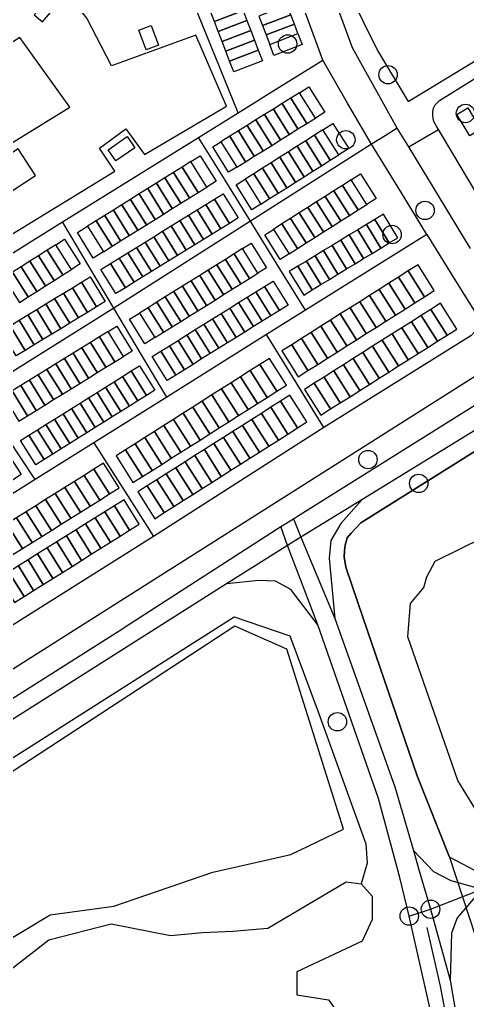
# Model space of a CAD drawing. Header units: metres. Extents: x 11276530 to 11306586, y 355867 to 367650.
# Drawn here: x 11290566 to 11290809, y 360459 to 360991 of the extents above; entities that cross this region are included whole.
import ezdxf

# ---------------------------------------------------------------- set-up
doc = ezdxf.new("R2010")
doc.units = ezdxf.units.M
for name, color, linetype in [('AMENITY', 6, 'Continuous'), ('BUILDING', 8, 'Continuous'), ('HIGHWAY_OTHER', 7, 'Continuous'), ('HIGHWAY_RESIDENTIAL', 7, 'Continuous'), ('HIGHWAY_SECONDARY', 4, 'Continuous'), ('HIGHWAY_SERVICE', 8, 'Continuous'), ('HIGHWAY_TERTIARY', 3, 'Continuous'), ('LANDUSE', 2, 'Continuous'), ('MISC', 8, 'Continuous'), ('NATURAL_OTHER', 7, 'Continuous'), ('NATURAL_WATER', 5, 'Continuous'), ('WATERWAY_DRAIN', 4, 'Continuous')]:
    doc.layers.add(name, color=color, linetype=linetype)

msp = doc.modelspace()

# ---------------------------------------------------------------- linework, layer by layer
at = {"layer": 'AMENITY'}
for centre in [(11290711.75, 360977.78), (11290808.36, 360940.07), (11290743.38, 360925.79), (11290768.5, 360874.36), (11290738.82, 360609.92)]:
    msp.add_circle(centre, 5, dxfattribs=at)
at = {"layer": 'BUILDING'}
for points in [[(11290685.5, 361001.29), (11290687.57, 360995.92), (11290672, 360989.94), (11290669.95, 360995.32), (11290685.5, 361001.29)], [(11290687.57, 360995.92), (11290689.63, 360990.53), (11290674.08, 360984.56), (11290672, 360989.94), (11290687.57, 360995.92)], [(11290696.14, 360992.92), (11290698.1, 360987.79), (11290713.46, 360993.66), (11290711.5, 360998.78), (11290696.14, 360992.92)], [(11290689.63, 360990.53), (11290691.7, 360985.16), (11290676.15, 360979.18), (11290674.08, 360984.56), (11290689.63, 360990.53)], [(11290698.1, 360987.79), (11290700.06, 360982.66), (11290715.42, 360988.53), (11290713.46, 360993.66), (11290698.1, 360987.79)], [(11290630.94, 360985.21), (11290637.57, 360987.73), (11290641.6, 360977.13), (11290634.97, 360974.61), (11290630.94, 360985.21)], [(11290691.7, 360985.16), (11290693.76, 360979.78), (11290678.21, 360973.81), (11290676.15, 360979.18), (11290691.7, 360985.16)], [(11290702.02, 360977.53), (11290717.38, 360983.4), (11290715.42, 360988.53), (11290700.06, 360982.66), (11290702.02, 360977.53)], [(11290693.76, 360979.78), (11290695.83, 360974.41), (11290680.28, 360968.43), (11290678.21, 360973.81), (11290693.76, 360979.78)], [(11290702.02, 360977.53), (11290717.38, 360983.4), (11290719.66, 360977.42), (11290704.3, 360971.56), (11290702.02, 360977.53)], [(11290680.28, 360968.43), (11290695.83, 360974.41), (11290698.04, 360968.64), (11290682.49, 360962.66), (11290680.28, 360968.43)], [(11290718.24, 360951.35), (11290723.31, 360954.52), (11290731.92, 360940.72), (11290726.85, 360937.56), (11290718.24, 360951.35)], [(11290717.37, 360931.64), (11290722.11, 360934.59), (11290713.49, 360948.4), (11290708.75, 360945.43), (11290717.37, 360931.64)], [(11290722.11, 360934.59), (11290726.85, 360937.56), (11290718.24, 360951.35), (11290713.49, 360948.4), (11290722.11, 360934.59)], [(11290707.88, 360925.72), (11290712.63, 360928.67), (11290704.01, 360942.48), (11290699.27, 360939.52), (11290707.88, 360925.72)], [(11290712.63, 360928.67), (11290717.37, 360931.64), (11290708.75, 360945.43), (11290704.01, 360942.48), (11290712.63, 360928.67)], [(11290809.61, 360943.12), (11290816.58, 360931.51), (11290810.66, 360927.97), (11290803.71, 360939.58), (11290809.61, 360943.12)], [(11290698.4, 360919.8), (11290703.14, 360922.76), (11290694.52, 360936.56), (11290689.78, 360933.6), (11290698.4, 360919.8)], [(11290703.14, 360922.76), (11290707.88, 360925.72), (11290699.27, 360939.52), (11290694.52, 360936.56), (11290703.14, 360922.76)], [(11290693.66, 360916.84), (11290698.4, 360919.8), (11290689.78, 360933.6), (11290685.04, 360930.65), (11290693.66, 360916.84)], [(11290730.96, 360931.19), (11290726.27, 360928.22), (11290734.86, 360914.67), (11290739.55, 360917.64), (11290730.96, 360931.19)], [(11290730.96, 360931.19), (11290736.36, 360934.61), (11290744.95, 360921.06), (11290739.55, 360917.64), (11290730.96, 360931.19)], [(11290684.17, 360910.92), (11290688.91, 360913.89), (11290680.3, 360927.68), (11290675.56, 360924.73), (11290684.17, 360910.92)], [(11290688.91, 360913.89), (11290693.66, 360916.84), (11290685.04, 360930.65), (11290680.3, 360927.68), (11290688.91, 360913.89)], [(11290726.27, 360928.22), (11290721.58, 360925.24), (11290730.16, 360911.69), (11290734.86, 360914.67), (11290726.27, 360928.22)], [(11290675.56, 360924.73), (11290684.17, 360910.92), (11290679.69, 360908.13), (11290671.07, 360921.93), (11290675.56, 360924.73)], [(11290716.88, 360922.26), (11290712.18, 360919.29), (11290720.76, 360905.74), (11290725.46, 360908.72), (11290716.88, 360922.26)], [(11290721.58, 360925.24), (11290716.88, 360922.26), (11290725.46, 360908.72), (11290730.16, 360911.69), (11290721.58, 360925.24)], [(11290659.18, 360913.91), (11290664.35, 360917.15), (11290672.97, 360903.33), (11290667.81, 360900.1), (11290659.18, 360913.91)], [(11290707.48, 360916.31), (11290702.78, 360913.33), (11290711.38, 360899.79), (11290716.07, 360902.76), (11290707.48, 360916.31)], [(11290712.18, 360919.29), (11290707.48, 360916.31), (11290716.07, 360902.76), (11290720.76, 360905.74), (11290712.18, 360919.29)], [(11290658.46, 360894.25), (11290663.13, 360897.18), (11290654.51, 360910.99), (11290649.83, 360908.07), (11290658.46, 360894.25)], [(11290663.13, 360897.18), (11290667.81, 360900.1), (11290659.18, 360913.91), (11290654.51, 360910.99), (11290663.13, 360897.18)], [(11290698.1, 360910.37), (11290693.4, 360907.39), (11290701.98, 360893.83), (11290706.68, 360896.81), (11290698.1, 360910.37)], [(11290702.78, 360913.33), (11290698.1, 360910.37), (11290706.68, 360896.81), (11290711.38, 360899.79), (11290702.78, 360913.33)], [(11290649.11, 360888.41), (11290653.78, 360891.33), (11290645.15, 360905.15), (11290640.48, 360902.23), (11290649.11, 360888.41)], [(11290653.78, 360891.33), (11290658.46, 360894.25), (11290649.83, 360908.07), (11290645.15, 360905.15), (11290653.78, 360891.33)], [(11290693.4, 360907.39), (11290688.7, 360904.41), (11290697.29, 360890.87), (11290701.98, 360893.83), (11290693.4, 360907.39)], [(11290746.23, 360904.04), (11290751.31, 360907.28), (11290759.81, 360893.92), (11290754.74, 360890.69), (11290746.23, 360904.04)], [(11290639.76, 360882.57), (11290644.43, 360885.49), (11290635.8, 360899.31), (11290631.13, 360896.38), (11290639.76, 360882.57)], [(11290644.43, 360885.49), (11290649.11, 360888.41), (11290640.48, 360902.23), (11290635.8, 360899.31), (11290644.43, 360885.49)], [(11290688.7, 360904.41), (11290697.29, 360890.87), (11290692.38, 360887.75), (11290683.79, 360901.3), (11290688.7, 360904.41)], [(11290745.35, 360884.72), (11290750.04, 360887.71), (11290741.55, 360901.06), (11290736.85, 360898.08), (11290745.35, 360884.72)], [(11290750.04, 360887.71), (11290754.74, 360890.69), (11290746.23, 360904.04), (11290741.55, 360901.06), (11290750.04, 360887.71)], [(11290635.08, 360879.65), (11290639.76, 360882.57), (11290631.13, 360896.38), (11290626.45, 360893.45), (11290635.08, 360879.65)], [(11290672.03, 360893.56), (11290676.81, 360896.52), (11290684.94, 360883.36), (11290680.15, 360880.42), (11290672.03, 360893.56)], [(11290735.97, 360878.75), (11290740.66, 360881.73), (11290732.16, 360895.09), (11290727.46, 360892.1), (11290735.97, 360878.75)], [(11290740.66, 360881.73), (11290745.35, 360884.72), (11290736.85, 360898.08), (11290732.16, 360895.09), (11290740.66, 360881.73)], [(11290625.73, 360873.81), (11290630.4, 360876.73), (11290621.78, 360890.53), (11290617.1, 360887.61), (11290625.73, 360873.81)], [(11290630.4, 360876.73), (11290635.08, 360879.65), (11290626.45, 360893.45), (11290621.78, 360890.53), (11290630.4, 360876.73)], [(11290662.61, 360887.74), (11290667.32, 360890.65), (11290675.44, 360877.51), (11290670.74, 360874.6), (11290662.61, 360887.74)], [(11290667.32, 360890.65), (11290672.03, 360893.56), (11290680.15, 360880.42), (11290675.44, 360877.51), (11290667.32, 360890.65)], [(11290726.58, 360872.77), (11290731.27, 360875.76), (11290722.78, 360889.11), (11290718.08, 360886.13), (11290726.58, 360872.77)], [(11290731.27, 360875.76), (11290735.97, 360878.75), (11290727.46, 360892.1), (11290722.78, 360889.11), (11290731.27, 360875.76)], [(11290616.38, 360867.96), (11290621.05, 360870.89), (11290612.43, 360884.69), (11290607.75, 360881.77), (11290616.38, 360867.96)], [(11290621.05, 360870.89), (11290625.73, 360873.81), (11290617.1, 360887.61), (11290612.43, 360884.69), (11290621.05, 360870.89)], [(11290653.18, 360881.92), (11290657.9, 360884.83), (11290666.03, 360871.69), (11290661.31, 360868.78), (11290653.18, 360881.92)], [(11290657.9, 360884.83), (11290662.61, 360887.74), (11290670.74, 360874.6), (11290666.03, 360871.69), (11290657.9, 360884.83)], [(11290717.2, 360866.8), (11290721.9, 360869.79), (11290713.39, 360883.14), (11290708.7, 360880.16), (11290717.2, 360866.8)], [(11290721.9, 360869.79), (11290726.58, 360872.77), (11290718.08, 360886.13), (11290713.39, 360883.14), (11290721.9, 360869.79)], [(11290766.98, 360869.8), (11290771.64, 360872.64), (11290763.84, 360885.45), (11290759.19, 360882.61), (11290766.98, 360869.8)], [(11290603.08, 360878.85), (11290611.7, 360865.04), (11290606.2, 360861.6), (11290597.57, 360875.41), (11290603.08, 360878.85)], [(11290611.7, 360865.04), (11290616.38, 360867.96), (11290607.75, 360881.77), (11290603.08, 360878.85), (11290611.7, 360865.04)], [(11290643.76, 360876.11), (11290648.47, 360879.01), (11290656.6, 360865.87), (11290651.89, 360862.97), (11290643.76, 360876.11)], [(11290648.47, 360879.01), (11290653.18, 360881.92), (11290661.31, 360868.78), (11290656.6, 360865.87), (11290648.47, 360879.01)], [(11290712.51, 360863.82), (11290717.2, 360866.8), (11290708.7, 360880.16), (11290704.01, 360877.17), (11290712.51, 360863.82)], [(11290757.69, 360864.15), (11290762.33, 360866.97), (11290754.54, 360879.79), (11290749.88, 360876.96), (11290757.69, 360864.15)], [(11290762.33, 360866.97), (11290766.98, 360869.8), (11290759.19, 360882.61), (11290754.54, 360879.79), (11290762.33, 360866.97)], [(11290634.35, 360870.29), (11290639.05, 360873.2), (11290647.18, 360860.06), (11290642.47, 360857.15), (11290634.35, 360870.29)], [(11290639.05, 360873.2), (11290643.76, 360876.11), (11290651.89, 360862.97), (11290647.18, 360860.06), (11290639.05, 360873.2)], [(11290704.01, 360877.17), (11290712.51, 360863.82), (11290707.79, 360860.82), (11290699.3, 360874.17), (11290704.01, 360877.17)], [(11290748.38, 360858.49), (11290753.03, 360861.32), (11290745.24, 360874.14), (11290740.59, 360871.31), (11290748.38, 360858.49)], [(11290753.03, 360861.32), (11290757.69, 360864.15), (11290749.88, 360876.96), (11290745.24, 360874.14), (11290753.03, 360861.32)], [(11290589.67, 360852.47), (11290594.37, 360855.45), (11290585.87, 360868.83), (11290581.17, 360865.86), (11290589.67, 360852.47)], [(11290585.87, 360868.83), (11290590.62, 360871.86), (11290599.11, 360858.46), (11290594.37, 360855.45), (11290585.87, 360868.83)], [(11290624.92, 360864.47), (11290629.64, 360867.38), (11290637.76, 360854.24), (11290633.04, 360851.33), (11290624.92, 360864.47)], [(11290629.64, 360867.38), (11290634.35, 360870.29), (11290642.47, 360857.15), (11290637.76, 360854.24), (11290629.64, 360867.38)], [(11290687.33, 360866.73), (11290691.99, 360869.64), (11290700.31, 360856.31), (11290695.66, 360853.4), (11290687.33, 360866.73)], [(11290739.09, 360852.83), (11290743.73, 360855.67), (11290735.94, 360868.48), (11290731.28, 360865.66), (11290739.09, 360852.83)], [(11290743.73, 360855.67), (11290748.38, 360858.49), (11290740.59, 360871.31), (11290735.94, 360868.48), (11290743.73, 360855.67)], [(11290580.27, 360846.5), (11290584.96, 360849.48), (11290576.47, 360862.87), (11290571.76, 360859.88), (11290580.27, 360846.5)], [(11290584.96, 360849.48), (11290589.67, 360852.47), (11290581.17, 360865.86), (11290576.47, 360862.87), (11290584.96, 360849.48)], [(11290620.21, 360861.56), (11290624.92, 360864.47), (11290633.04, 360851.33), (11290628.33, 360848.42), (11290620.21, 360861.56)], [(11290686.33, 360847.57), (11290691, 360850.48), (11290682.67, 360863.82), (11290678.01, 360860.89), (11290686.33, 360847.57)], [(11290691, 360850.48), (11290695.66, 360853.4), (11290687.33, 360866.73), (11290682.67, 360863.82), (11290691, 360850.48)], [(11290729.78, 360847.18), (11290734.43, 360850), (11290726.64, 360862.82), (11290721.99, 360859.99), (11290729.78, 360847.18)], [(11290734.43, 360850), (11290739.09, 360852.83), (11290731.28, 360865.66), (11290726.64, 360862.82), (11290734.43, 360850)], [(11290570.87, 360840.52), (11290575.57, 360843.51), (11290567.06, 360856.89), (11290562.37, 360853.92), (11290570.87, 360840.52)], [(11290575.57, 360843.51), (11290580.27, 360846.5), (11290571.76, 360859.88), (11290567.06, 360856.89), (11290575.57, 360843.51)], [(11290615.5, 360858.65), (11290623.63, 360845.51), (11290618.46, 360842.32), (11290610.33, 360855.46), (11290615.5, 360858.65)], [(11290615.5, 360858.65), (11290620.21, 360861.56), (11290628.33, 360848.42), (11290623.63, 360845.51), (11290615.5, 360858.65)], [(11290677, 360841.74), (11290681.67, 360844.65), (11290673.34, 360857.98), (11290668.68, 360855.06), (11290677, 360841.74)], [(11290681.67, 360844.65), (11290686.33, 360847.57), (11290678.01, 360860.89), (11290673.34, 360857.98), (11290681.67, 360844.65)], [(11290720.48, 360841.52), (11290725.13, 360844.35), (11290717.33, 360857.17), (11290712.68, 360854.34), (11290720.48, 360841.52)], [(11290725.13, 360844.35), (11290729.78, 360847.18), (11290721.99, 360859.99), (11290717.33, 360857.17), (11290725.13, 360844.35)], [(11290786.16, 360840.61), (11290791.44, 360843.95), (11290782.59, 360857.95), (11290777.31, 360854.62), (11290786.16, 360840.61)], [(11290566.16, 360837.54), (11290570.87, 360840.52), (11290562.37, 360853.92), (11290557.67, 360850.93), (11290566.16, 360837.54)], [(11290599.74, 360848.46), (11290604.57, 360851.41), (11290612.74, 360837.99), (11290607.91, 360835.05), (11290599.74, 360848.46)], [(11290667.67, 360835.91), (11290672.34, 360838.82), (11290664.01, 360852.15), (11290659.35, 360849.23), (11290667.67, 360835.91)], [(11290672.34, 360838.82), (11290677, 360841.74), (11290668.68, 360855.06), (11290664.01, 360852.15), (11290672.34, 360838.82)], [(11290775.61, 360833.93), (11290780.89, 360837.27), (11290772.04, 360851.27), (11290766.76, 360847.94), (11290775.61, 360833.93)], [(11290780.89, 360837.27), (11290786.16, 360840.61), (11290777.31, 360854.62), (11290772.04, 360851.27), (11290780.89, 360837.27)], [(11290594.89, 360845.52), (11290599.74, 360848.46), (11290607.91, 360835.05), (11290603.06, 360832.11), (11290594.89, 360845.52)], [(11290658.33, 360830.07), (11290663, 360832.99), (11290654.67, 360846.32), (11290650.01, 360843.4), (11290658.33, 360830.07)], [(11290663, 360832.99), (11290667.67, 360835.91), (11290659.35, 360849.23), (11290654.67, 360846.32), (11290663, 360832.99)], [(11290694.47, 360843.26), (11290699.16, 360846.18), (11290707.29, 360833.13), (11290702.6, 360830.21), (11290694.47, 360843.26)], [(11290699.16, 360846.18), (11290703.85, 360849.1), (11290711.98, 360836.06), (11290707.29, 360833.13), (11290699.16, 360846.18)], [(11290770.33, 360830.6), (11290775.61, 360833.93), (11290766.76, 360847.94), (11290761.48, 360844.59), (11290770.33, 360830.6)], [(11290585.22, 360839.62), (11290590.06, 360842.58), (11290598.23, 360829.16), (11290593.39, 360826.21), (11290585.22, 360839.62)], [(11290590.06, 360842.58), (11290594.89, 360845.52), (11290603.06, 360832.11), (11290598.23, 360829.16), (11290590.06, 360842.58)], [(11290653.67, 360827.16), (11290658.33, 360830.07), (11290650.01, 360843.4), (11290645.34, 360840.49), (11290653.67, 360827.16)], [(11290689.77, 360840.32), (11290694.47, 360843.26), (11290702.6, 360830.21), (11290697.91, 360827.29), (11290689.77, 360840.32)], [(11290759.77, 360823.92), (11290765.06, 360827.26), (11290756.21, 360841.26), (11290750.92, 360837.92), (11290759.77, 360823.92)], [(11290765.06, 360827.26), (11290770.33, 360830.6), (11290761.48, 360844.59), (11290756.21, 360841.26), (11290765.06, 360827.26)], [(11290575.56, 360833.73), (11290580.39, 360836.68), (11290588.56, 360823.26), (11290583.72, 360820.32), (11290575.56, 360833.73)], [(11290580.39, 360836.68), (11290585.22, 360839.62), (11290593.39, 360826.21), (11290588.56, 360823.26), (11290580.39, 360836.68)], [(11290644.34, 360821.32), (11290649.01, 360824.23), (11290640.68, 360837.57), (11290636.02, 360834.65), (11290644.34, 360821.32)], [(11290649.01, 360824.23), (11290653.67, 360827.16), (11290645.34, 360840.49), (11290640.68, 360837.57), (11290649.01, 360824.23)], [(11290680.4, 360834.48), (11290685.08, 360837.4), (11290693.21, 360824.37), (11290688.52, 360821.44), (11290680.4, 360834.48)], [(11290685.08, 360837.4), (11290689.77, 360840.32), (11290697.91, 360827.29), (11290693.21, 360824.37), (11290685.08, 360837.4)], [(11290754.49, 360820.59), (11290759.77, 360823.92), (11290750.92, 360837.92), (11290745.64, 360834.58), (11290754.49, 360820.59)], [(11290798.43, 360819.74), (11290803.71, 360823.07), (11290794.86, 360837.07), (11290789.58, 360833.73), (11290798.43, 360819.74)], [(11290565.88, 360827.85), (11290570.72, 360830.79), (11290578.89, 360817.38), (11290574.04, 360814.43), (11290565.88, 360827.85)], [(11290570.72, 360830.79), (11290575.56, 360833.73), (11290583.72, 360820.32), (11290578.89, 360817.38), (11290570.72, 360830.79)], [(11290631.35, 360831.74), (11290639.68, 360818.4), (11290634.28, 360815.02), (11290625.95, 360828.36), (11290631.35, 360831.74)], [(11290639.68, 360818.4), (11290644.34, 360821.32), (11290636.02, 360834.65), (11290631.35, 360831.74), (11290639.68, 360818.4)], [(11290671.01, 360828.63), (11290675.7, 360831.55), (11290683.83, 360818.51), (11290679.14, 360815.59), (11290671.01, 360828.63)], [(11290675.7, 360831.55), (11290680.4, 360834.48), (11290688.52, 360821.44), (11290683.83, 360818.51), (11290675.7, 360831.55)], [(11290743.94, 360813.91), (11290749.22, 360817.24), (11290740.37, 360831.24), (11290735.09, 360827.9), (11290743.94, 360813.91)], [(11290749.22, 360817.24), (11290754.49, 360820.59), (11290745.64, 360834.58), (11290740.37, 360831.24), (11290749.22, 360817.24)], [(11290787.87, 360813.06), (11290793.15, 360816.4), (11290784.3, 360830.39), (11290779.02, 360827.06), (11290787.87, 360813.06)], [(11290793.15, 360816.4), (11290798.43, 360819.74), (11290789.58, 360833.73), (11290784.3, 360830.39), (11290793.15, 360816.4)], [(11290556.21, 360821.95), (11290561.05, 360824.9), (11290569.21, 360811.49), (11290564.37, 360808.54), (11290556.21, 360821.95)], [(11290561.05, 360824.9), (11290565.88, 360827.85), (11290574.04, 360814.43), (11290569.21, 360811.49), (11290561.05, 360824.9)], [(11290661.63, 360822.78), (11290666.32, 360825.71), (11290674.44, 360812.66), (11290669.76, 360809.74), (11290661.63, 360822.78)], [(11290666.32, 360825.71), (11290671.01, 360828.63), (11290679.14, 360815.59), (11290674.44, 360812.66), (11290666.32, 360825.71)], [(11290738.66, 360810.58), (11290743.94, 360813.91), (11290735.09, 360827.9), (11290729.81, 360824.56), (11290738.66, 360810.58)], [(11290782.59, 360809.73), (11290787.87, 360813.06), (11290779.02, 360827.06), (11290773.74, 360823.72), (11290782.59, 360809.73)], [(11290617.84, 360805.26), (11290622.58, 360808.19), (11290614.24, 360821.69), (11290609.5, 360818.76), (11290617.84, 360805.26)], [(11290622.58, 360808.19), (11290614.24, 360821.69), (11290618.91, 360824.57), (11290627.24, 360811.07), (11290622.58, 360808.19)], [(11290652.25, 360816.93), (11290656.93, 360819.85), (11290665.06, 360806.82), (11290660.37, 360803.9), (11290652.25, 360816.93)], [(11290656.93, 360819.85), (11290661.63, 360822.78), (11290669.76, 360809.74), (11290665.06, 360806.82), (11290656.93, 360819.85)], [(11290728.1, 360803.9), (11290733.39, 360807.23), (11290724.54, 360821.22), (11290719.25, 360817.88), (11290728.1, 360803.9)], [(11290733.39, 360807.23), (11290738.66, 360810.58), (11290729.81, 360824.56), (11290724.54, 360821.22), (11290733.39, 360807.23)], [(11290772.04, 360803.05), (11290777.31, 360806.38), (11290768.46, 360820.38), (11290763.19, 360817.04), (11290772.04, 360803.05)], [(11290777.31, 360806.38), (11290782.59, 360809.73), (11290773.74, 360823.72), (11290768.46, 360820.38), (11290777.31, 360806.38)], [(11290608.36, 360799.4), (11290613.11, 360802.34), (11290604.77, 360815.84), (11290600.03, 360812.91), (11290608.36, 360799.4)], [(11290613.11, 360802.34), (11290617.84, 360805.26), (11290609.5, 360818.76), (11290604.77, 360815.84), (11290613.11, 360802.34)], [(11290642.86, 360811.08), (11290647.55, 360814.01), (11290655.67, 360800.96), (11290650.99, 360798.04), (11290642.86, 360811.08)], [(11290647.55, 360814.01), (11290652.25, 360816.93), (11290660.37, 360803.9), (11290655.67, 360800.96), (11290647.55, 360814.01)], [(11290717.55, 360797.22), (11290722.82, 360800.56), (11290713.97, 360814.55), (11290708.7, 360811.2), (11290717.55, 360797.22)], [(11290722.82, 360800.56), (11290728.1, 360803.9), (11290719.25, 360817.88), (11290713.97, 360814.55), (11290722.82, 360800.56)], [(11290766.76, 360799.72), (11290772.04, 360803.05), (11290763.19, 360817.04), (11290757.91, 360813.71), (11290766.76, 360799.72)], [(11290598.88, 360793.55), (11290603.62, 360796.48), (11290595.28, 360809.98), (11290590.54, 360807.05), (11290598.88, 360793.55)], [(11290603.62, 360796.48), (11290608.36, 360799.4), (11290600.03, 360812.91), (11290595.28, 360809.98), (11290603.62, 360796.48)], [(11290638.16, 360808.16), (11290642.86, 360811.08), (11290650.99, 360798.04), (11290646.3, 360795.12), (11290638.16, 360808.16)], [(11290756.21, 360793.04), (11290761.48, 360796.37), (11290752.63, 360810.36), (11290747.36, 360807.03), (11290756.21, 360793.04)], [(11290761.48, 360796.37), (11290766.76, 360799.72), (11290757.91, 360813.71), (11290752.63, 360810.36), (11290761.48, 360796.37)], [(11290589.41, 360787.7), (11290594.15, 360790.63), (11290585.81, 360804.13), (11290581.07, 360801.2), (11290589.41, 360787.7)], [(11290594.15, 360790.63), (11290598.88, 360793.55), (11290590.54, 360807.05), (11290585.81, 360804.13), (11290594.15, 360790.63)], [(11290700.67, 360786), (11290705.88, 360789.3), (11290696.67, 360803.81), (11290691.46, 360800.51), (11290700.67, 360786)], [(11290705.88, 360789.3), (11290711.09, 360792.61), (11290701.88, 360807.12), (11290696.67, 360803.81), (11290705.88, 360789.3)], [(11290745.65, 360786.36), (11290750.93, 360789.7), (11290742.08, 360803.7), (11290736.8, 360800.35), (11290745.65, 360786.36)], [(11290750.93, 360789.7), (11290756.21, 360793.04), (11290747.36, 360807.03), (11290742.08, 360803.7), (11290750.93, 360789.7)], [(11290579.92, 360781.84), (11290584.66, 360784.76), (11290576.33, 360798.27), (11290571.58, 360795.35), (11290579.92, 360781.84)], [(11290584.66, 360784.76), (11290589.41, 360787.7), (11290581.07, 360801.2), (11290576.33, 360798.27), (11290584.66, 360784.76)], [(11290622.12, 360797.4), (11290626.74, 360800.3), (11290635.04, 360787.07), (11290630.4, 360784.17), (11290622.12, 360797.4)], [(11290626.74, 360800.3), (11290631.37, 360803.18), (11290639.66, 360789.97), (11290635.04, 360787.07), (11290626.74, 360800.3)], [(11290695.47, 360782.69), (11290700.67, 360786), (11290691.46, 360800.51), (11290686.25, 360797.2), (11290695.47, 360782.69)], [(11290740.38, 360783.02), (11290745.65, 360786.36), (11290736.8, 360800.35), (11290731.53, 360797.02), (11290740.38, 360783.02)], [(11290575.19, 360778.91), (11290579.92, 360781.84), (11290571.58, 360795.35), (11290566.85, 360792.41), (11290575.19, 360778.91)], [(11290612.88, 360791.6), (11290617.5, 360794.5), (11290625.79, 360781.27), (11290621.17, 360778.39), (11290612.88, 360791.6)], [(11290617.5, 360794.5), (11290622.12, 360797.4), (11290630.4, 360784.17), (11290625.79, 360781.27), (11290617.5, 360794.5)], [(11290685.05, 360776.08), (11290690.26, 360779.39), (11290681.06, 360793.9), (11290675.85, 360790.58), (11290685.05, 360776.08)], [(11290690.26, 360779.39), (11290695.47, 360782.69), (11290686.25, 360797.2), (11290681.06, 360793.9), (11290690.26, 360779.39)], [(11290729.82, 360776.35), (11290735.1, 360779.69), (11290726.25, 360793.68), (11290720.97, 360790.34), (11290729.82, 360776.35)], [(11290735.1, 360779.69), (11290740.38, 360783.02), (11290731.53, 360797.02), (11290726.25, 360793.68), (11290735.1, 360779.69)], [(11290565.71, 360773.06), (11290570.45, 360775.99), (11290562.11, 360789.49), (11290557.37, 360786.56), (11290565.71, 360773.06)], [(11290570.45, 360775.99), (11290575.19, 360778.91), (11290566.85, 360792.41), (11290562.11, 360789.49), (11290570.45, 360775.99)], [(11290603.63, 360785.8), (11290608.26, 360788.7), (11290616.55, 360775.49), (11290611.93, 360772.59), (11290603.63, 360785.8)], [(11290608.26, 360788.7), (11290612.88, 360791.6), (11290621.17, 360778.39), (11290616.55, 360775.49), (11290608.26, 360788.7)], [(11290679.84, 360772.77), (11290685.05, 360776.08), (11290675.85, 360790.58), (11290670.64, 360787.28), (11290679.84, 360772.77)], [(11290594.39, 360780), (11290599.01, 360782.9), (11290607.29, 360769.69), (11290602.68, 360766.79), (11290594.39, 360780)], [(11290599.01, 360782.9), (11290603.63, 360785.8), (11290611.93, 360772.59), (11290607.29, 360769.69), (11290599.01, 360782.9)], [(11290669.43, 360766.16), (11290674.63, 360769.47), (11290665.43, 360783.97), (11290660.22, 360780.67), (11290669.43, 360766.16)], [(11290674.63, 360769.47), (11290679.84, 360772.77), (11290670.64, 360787.28), (11290665.43, 360783.97), (11290674.63, 360769.47)], [(11290711.91, 360766.09), (11290717.08, 360769.37), (11290707.87, 360783.87), (11290702.71, 360780.58), (11290711.91, 360766.09)], [(11290717.08, 360769.37), (11290722.24, 360772.66), (11290713.04, 360787.15), (11290707.87, 360783.87), (11290717.08, 360769.37)], [(11290585.15, 360774.22), (11290589.77, 360777.12), (11290598.06, 360763.89), (11290593.44, 360760.99), (11290585.15, 360774.22)], [(11290589.77, 360777.12), (11290594.39, 360780), (11290602.68, 360766.79), (11290598.06, 360763.89), (11290589.77, 360777.12)], [(11290659.01, 360759.54), (11290664.22, 360762.84), (11290655.01, 360777.36), (11290649.8, 360774.05), (11290659.01, 360759.54)], [(11290664.22, 360762.84), (11290669.43, 360766.16), (11290660.22, 360780.67), (11290655.01, 360777.36), (11290664.22, 360762.84)], [(11290701.58, 360759.53), (11290706.75, 360762.81), (11290697.54, 360777.31), (11290692.37, 360774.03), (11290701.58, 360759.53)], [(11290706.75, 360762.81), (11290711.91, 360766.09), (11290702.71, 360780.58), (11290697.54, 360777.31), (11290706.75, 360762.81)], [(11290580.52, 360771.32), (11290585.15, 360774.22), (11290593.44, 360760.99), (11290588.82, 360758.09), (11290580.52, 360771.32)], [(11290653.8, 360756.23), (11290659.01, 360759.54), (11290649.8, 360774.05), (11290644.59, 360770.75), (11290653.8, 360756.23)], [(11290696.41, 360756.24), (11290701.58, 360759.53), (11290692.37, 360774.03), (11290687.2, 360770.75), (11290696.41, 360756.24)], [(11290571.28, 360765.52), (11290575.9, 360768.42), (11290584.18, 360755.21), (11290579.57, 360752.31), (11290571.28, 360765.52)], [(11290575.9, 360768.42), (11290580.52, 360771.32), (11290588.82, 360758.09), (11290584.18, 360755.21), (11290575.9, 360768.42)], [(11290643.4, 360749.62), (11290648.59, 360752.93), (11290639.39, 360767.44), (11290634.18, 360764.14), (11290643.4, 360749.62)], [(11290648.59, 360752.93), (11290653.8, 360756.23), (11290644.59, 360770.75), (11290639.39, 360767.44), (11290648.59, 360752.93)], [(11290686.08, 360749.69), (11290691.24, 360752.97), (11290682.03, 360767.47), (11290676.87, 360764.18), (11290686.08, 360749.69)], [(11290691.24, 360752.97), (11290696.41, 360756.24), (11290687.2, 360770.75), (11290682.03, 360767.47), (11290691.24, 360752.97)], [(11290566.66, 360762.62), (11290571.28, 360765.52), (11290579.57, 360752.31), (11290574.95, 360749.41), (11290566.66, 360762.62)], [(11290632.98, 360743.01), (11290638.19, 360746.31), (11290628.97, 360760.83), (11290623.76, 360757.53), (11290632.98, 360743.01)], [(11290638.19, 360746.31), (11290643.4, 360749.62), (11290634.18, 360764.14), (11290628.97, 360760.83), (11290638.19, 360746.31)], [(11290675.75, 360743.12), (11290680.91, 360746.4), (11290671.7, 360760.9), (11290666.53, 360757.63), (11290675.75, 360743.12)], [(11290680.91, 360746.4), (11290686.08, 360749.69), (11290676.87, 360764.18), (11290671.7, 360760.9), (11290680.91, 360746.4)], [(11290554.36, 360753.68), (11290559.07, 360756.67), (11290567.04, 360744.11), (11290562.33, 360741.12), (11290554.36, 360753.68)], [(11290627.77, 360739.7), (11290632.98, 360743.01), (11290623.76, 360757.53), (11290618.55, 360754.21), (11290627.77, 360739.7)], [(11290670.58, 360739.84), (11290675.75, 360743.12), (11290666.53, 360757.63), (11290661.36, 360754.35), (11290670.58, 360739.84)], [(11290614.98, 360733.58), (11290620.22, 360736.86), (11290611.81, 360750.26), (11290606.57, 360746.97), (11290614.98, 360733.58)], [(11290660.24, 360733.27), (11290665.41, 360736.55), (11290656.2, 360751.07), (11290651.03, 360747.79), (11290660.24, 360733.27)], [(11290665.41, 360736.55), (11290670.58, 360739.84), (11290661.36, 360754.35), (11290656.2, 360751.07), (11290665.41, 360736.55)], [(11290609.72, 360730.28), (11290614.98, 360733.58), (11290606.57, 360746.97), (11290601.32, 360743.67), (11290609.72, 360730.28)], [(11290655.07, 360730), (11290660.24, 360733.27), (11290651.03, 360747.79), (11290645.86, 360744.5), (11290655.07, 360730)], [(11290599.22, 360723.7), (11290604.48, 360726.99), (11290596.07, 360740.38), (11290590.82, 360737.08), (11290599.22, 360723.7)], [(11290604.48, 360726.99), (11290609.72, 360730.28), (11290601.32, 360743.67), (11290596.07, 360740.38), (11290604.48, 360726.99)], [(11290644.74, 360723.43), (11290649.91, 360726.71), (11290640.69, 360741.22), (11290635.53, 360737.95), (11290644.74, 360723.43)], [(11290649.91, 360726.71), (11290655.07, 360730), (11290645.86, 360744.5), (11290640.69, 360741.22), (11290649.91, 360726.71)], [(11290593.98, 360720.4), (11290599.22, 360723.7), (11290590.82, 360737.08), (11290585.58, 360733.79), (11290593.98, 360720.4)], [(11290639.58, 360720.15), (11290644.74, 360723.43), (11290635.53, 360737.95), (11290630.36, 360734.67), (11290639.58, 360720.15)], [(11290583.48, 360713.82), (11290588.73, 360717.11), (11290580.33, 360730.49), (11290575.08, 360727.2), (11290583.48, 360713.82)], [(11290588.73, 360717.11), (11290593.98, 360720.4), (11290585.58, 360733.79), (11290580.33, 360730.49), (11290588.73, 360717.11)], [(11290625.96, 360713.84), (11290631.18, 360717.1), (11290622.91, 360730.33), (11290617.69, 360727.08), (11290625.96, 360713.84)], [(11290572.99, 360707.23), (11290578.23, 360710.52), (11290569.84, 360723.9), (11290564.58, 360720.61), (11290572.99, 360707.23)], [(11290578.23, 360710.52), (11290583.48, 360713.82), (11290575.08, 360727.2), (11290569.84, 360723.9), (11290578.23, 360710.52)], [(11290615.53, 360707.32), (11290620.75, 360710.58), (11290612.48, 360723.81), (11290607.26, 360720.55), (11290615.53, 360707.32)], [(11290620.75, 360710.58), (11290625.96, 360713.84), (11290617.69, 360727.08), (11290612.48, 360723.81), (11290620.75, 360710.58)], [(11290567.73, 360703.93), (11290572.99, 360707.23), (11290564.58, 360720.61), (11290559.34, 360717.31), (11290567.73, 360703.93)], [(11290610.32, 360704.06), (11290615.53, 360707.32), (11290607.26, 360720.55), (11290602.05, 360717.3), (11290610.32, 360704.06)], [(11290562.49, 360700.64), (11290567.73, 360703.93), (11290559.34, 360717.31), (11290554.08, 360714.02), (11290562.49, 360700.64)], [(11290599.89, 360697.54), (11290605.1, 360700.81), (11290596.83, 360714.03), (11290591.62, 360710.77), (11290599.89, 360697.54)], [(11290605.1, 360700.81), (11290610.32, 360704.06), (11290602.05, 360717.3), (11290596.83, 360714.03), (11290605.1, 360700.81)], [(11290589.46, 360691.02), (11290594.67, 360694.28), (11290586.4, 360707.51), (11290581.19, 360704.25), (11290589.46, 360691.02)], [(11290594.67, 360694.28), (11290599.89, 360697.54), (11290591.62, 360710.77), (11290586.4, 360707.51), (11290594.67, 360694.28)], [(11290584.24, 360687.76), (11290589.46, 360691.02), (11290581.19, 360704.25), (11290575.97, 360700.98), (11290584.24, 360687.76)], [(11290573.81, 360681.24), (11290579.03, 360684.51), (11290570.76, 360697.73), (11290565.54, 360694.47), (11290573.81, 360681.24)], [(11290579.03, 360684.51), (11290584.24, 360687.76), (11290575.97, 360700.98), (11290570.76, 360697.73), (11290579.03, 360684.51)], [(11290568.6, 360677.98), (11290573.81, 360681.24), (11290565.54, 360694.47), (11290560.33, 360691.21), (11290568.6, 360677.98)], [(11290563.38, 360674.73), (11290568.6, 360677.98), (11290560.33, 360691.21), (11290555.11, 360687.95), (11290563.38, 360674.73)]]:
    msp.add_lwpolyline(points, close=True, dxfattribs=at)
at = {"layer": 'HIGHWAY_OTHER'}
for points in [[(11290777.68, 360921.87), (11290785.62, 360926.69), (11290793.64, 360931.33)], [(11290752, 360730.38), (11290740.61, 360717.46), (11290735.19, 360708.3), (11290734.35, 360698.72), (11290737.48, 360666.01)], [(11290728.09, 360662.51), (11290713.54, 360681.65), (11290705.21, 360686.22), (11290696.05, 360686.65), (11290678.52, 360684.7)], [(11290780.06, 360540.04), (11290790.97, 360528.69), (11290800.32, 360523.77), (11290817.3, 360519.14)], [(11290817.3, 360519.14), (11290803.76, 360503.61), (11290800.81, 360495.25), (11290800, 360469.75)]]:
    msp.add_lwpolyline(points, dxfattribs=at)
for centre in [(11290766.31, 360961.11), (11290786.43, 360887.43), (11290755.39, 360752.24), (11290782.99, 360739.3), (11290789.38, 360508.19), (11290777.8, 360504.45)]:
    msp.add_circle(centre, 5, dxfattribs=at)
at = {"layer": 'HIGHWAY_RESIDENTIAL'}
for points in [[(11290787.3, 360874.43), (11290773.67, 360896.94), (11290757.39, 360923.37), (11290744.21, 360945.61), (11290730.88, 360968.99), (11290705.46, 361038.17), (11290686.89, 361070.72), (11290665.57, 361096.52), (11290635.24, 361121.49), (11290601.97, 361148.88), (11290593.91, 361150.18), (11290586.39, 361147.69), (11290574.42, 361133.74), (11290557.64, 361114.18)], [(11290684.94, 360940.45), (11290653.18, 361018.5), (11290643.5, 361033.42), (11290627.96, 361055.47), (11290624.1, 361058.87), (11290602.53, 361077.29), (11290581.57, 361094.09), (11290557.64, 361114.18), (11290542.71, 361127.12)], [(11290815.62, 360894.57), (11290800.86, 360919.26), (11290793.64, 360931.33), (11290792.78, 360932.73), (11290791.24, 360935.69), (11290790.76, 360937.36), (11290790.57, 360939.19), (11290790.68, 360941.02), (11290791.05, 360942.97), (11290791.87, 360944.75), (11290794.27, 360947.14), (11290855.08, 360984.88), (11290926.06, 361029.57)], [(11290434.62, 360784.93), (11290458.24, 360799.6), (11290482.38, 360814.61), (11290513.79, 360834.11), (11290551.1, 360857.29), (11290589.56, 360881.19), (11290663.43, 360927.09), (11290684.94, 360940.45), (11290707.16, 360954.25), (11290730.88, 360968.99)], [(11290771.2, 360932.15), (11290764.65, 360927.98), (11290757.39, 360923.37), (11290691.61, 360881.54), (11290617.44, 360834.38), (11290543.81, 360788.38), (11290463.36, 360736.41)], [(11290787.3, 360874.43), (11290802.93, 360849.15), (11290813.22, 360832.71), (11290814.05, 360830.32), (11290814.72, 360827.41), (11290814.72, 360824.65), (11290813.63, 360821.99), (11290811.29, 360819.35), (11290731.36, 360769.66), (11290638.89, 360710.56), (11290559.29, 360660.38), (11290493.15, 360618.49), (11290480.84, 360615.1), (11290468.02, 360619.07), (11290461.04, 360624.23), (11290456.27, 360631.99), (11290441.48, 360658.11)], [(11290787.3, 360874.43), (11290721.44, 360833.23), (11290700.31, 360820.02), (11290646.17, 360786.15), (11290606.56, 360761.37), (11290574.61, 360741.39), (11290527.02, 360711.62), (11290491.28, 360689.27), (11290469.4, 360675.57), (11290441.48, 360658.11)]]:
    msp.add_lwpolyline(points, dxfattribs=at)
at = {"layer": 'HIGHWAY_SECONDARY'}
for points in [[(11290708.05, 360715.91), (11290714.92, 360720.15), (11290717.07, 360721.5), (11290825.51, 360789.29)], [(11290849.63, 360790.34), (11290752, 360730.38)], [(11290752, 360730.38), (11290718.97, 360710.17), (11290711.72, 360705.67), (11290678.52, 360684.7), (11290521.63, 360585.4), (11290488.68, 360565.29), (11290469.54, 360553.61), (11290458.98, 360546.86), (11290367.75, 360488.56), (11290230.45, 360405.15), (11290155.96, 360363.63), (11290124.37, 360346.78), (11290085.45, 360325.46), (11290052.33, 360311.58), (11289946.25, 360269.53), (11289855.06, 360236.46), (11289805.47, 360220.8), (11289793.56, 360217.04), (11289652.5, 360173.66), (11289540.82, 360139.33), (11289538.54, 360138.63), (11289511.03, 360130.17)], [(11290714.92, 360720.15), (11290718.97, 360710.17)], [(11289497.51, 360138.93), (11289507.64, 360142.16), (11289537.07, 360151.84), (11289706.27, 360201.76), (11289744.72, 360213.11), (11289769.05, 360220.01), (11289787.42, 360225.64), (11289790.93, 360226.72), (11289876.72, 360252.99), (11290048.81, 360318.05), (11290086.61, 360335.37), (11290151.44, 360371.12), (11290216.83, 360406.77), (11290290.09, 360452.31), (11290419.55, 360532.8), (11290454.87, 360554.28), (11290465.31, 360560.63), (11290500.05, 360583.28), (11290620.3, 360659.35), (11290626.12, 360663.02), (11290708.05, 360715.91)], [(11290711.72, 360705.67), (11290708.05, 360715.91)], [(11290718.97, 360710.17), (11290737.48, 360666.01)], [(11290777.8, 360504.45), (11290772.64, 360525.34), (11290761.08, 360568.28), (11290728.09, 360662.51), (11290711.72, 360705.67)], [(11290737.48, 360666.01), (11290741.79, 360653.89), (11290769.98, 360574.56), (11290780.06, 360540.04)], [(11290780.06, 360540.04), (11290783.29, 360528.99), (11290789.38, 360508.19)], [(11290789.38, 360508.19), (11290800, 360469.75)], [(11290808.81, 360329.62), (11290802.66, 360376.87), (11290795.98, 360423.56), (11290777.8, 360504.45)], [(11290800, 360469.75), (11290805.83, 360435.58), (11290809.2, 360408.57)]]:
    msp.add_lwpolyline(points, dxfattribs=at)
at = {"layer": 'HIGHWAY_SERVICE'}
for points in [[(11290721.44, 360833.23), (11290707.52, 360855.79), (11290691.61, 360881.54), (11290677.84, 360903.85), (11290663.43, 360927.09)], [(11290646.17, 360786.15), (11290632.48, 360809.1), (11290617.44, 360834.38), (11290603.82, 360857.26), (11290589.56, 360881.19)], [(11290574.61, 360741.39), (11290559.87, 360763.87), (11290543.81, 360788.38), (11290529.36, 360810.4), (11290513.79, 360834.11)], [(11290731.36, 360769.66), (11290716.32, 360794.04), (11290700.31, 360820.02)], [(11290606.56, 360761.37), (11290623.47, 360734.79), (11290638.89, 360710.56)]]:
    msp.add_lwpolyline(points, dxfattribs=at)
at = {"layer": 'HIGHWAY_TERTIARY'}
for points in [[(11290811.08, 360866.87), (11290777.68, 360921.87), (11290771.2, 360932.15), (11290746.93, 360975.66), (11290723.06, 361040.58), (11290713.85, 361059.07), (11290702.48, 361079.34), (11290675.72, 361111.24), (11290662.59, 361123.61), (11290606.95, 361166.66)], [(11290789.38, 360508.19), (11290817.3, 360519.14)], [(11290777.8, 360504.45), (11290789.38, 360508.19)]]:
    msp.add_lwpolyline(points, dxfattribs=at)
at = {"layer": 'LANDUSE'}
for points in [[(11290874.12, 361105.13), (11290814.81, 361029.42), (11290796.73, 361027.73), (11290764.46, 361053.23), (11290763.21, 361074.05), (11290748.43, 361069.71), (11290736.1, 361059.82), (11290729.47, 361049.85), (11290745.03, 361005.85), (11290760.62, 360974.21), (11290777.19, 360946.5), (11290931.61, 361040.45), (11290915.16, 361053.52), (11290923.4, 361065.53), (11290874.12, 361105.13)], [(11290453.43, 360888.84), (11290450.45, 360879.21), (11290484.74, 360827.37), (11290617.87, 360908.67), (11290609.59, 360921.32), (11290623.93, 360931.76), (11290634.08, 360917.74), (11290678.56, 360944.01), (11290661.84, 360982.53), (11290616.11, 360965.94), (11290602.65, 360991.87), (11290588.76, 361009.68), (11290571, 361025.55), (11290478.48, 360911.18), (11290453.43, 360888.84)]]:
    msp.add_lwpolyline(points, close=True, dxfattribs=at)
msp.add_lwpolyline([(11291574.98, 360292.46), (11291641.89, 360730.93), (11291352.62, 360729.26), (11291352.14, 360699.65), (11291333.05, 360699.69), (11291126.66, 360700.13), (11291105.79, 360696.75), (11291037.33, 360865.1), (11291026.98, 360890.55), (11290751.59, 360717.9), (11290751.59, 360717.9), (11290749.24, 360715.43), (11290746.32, 360712.35), (11290744.1, 360709.78), (11290743.06, 360705.84), (11290742.73, 360702.91), (11290742.38, 360699.4), (11290743.41, 360693.83), (11290752.85, 360666.22), (11290782.17, 360580.65), (11290799.65, 360536.4), (11290813.83, 360493.3), (11290836.06, 360336.51)], dxfattribs=at)
at = {"layer": 'MISC'}
for points in [[(11290581.84, 361002.51), (11290574.16, 360993.58), (11290578.57, 360989.78), (11290586.26, 360998.71), (11290581.84, 361002.51)], [(11290566.3, 360981.33), (11290547.78, 360969.68), (11290543.9, 360957.15), (11290518.23, 360922.21), (11290531.06, 360905.19), (11290593.47, 360943.41), (11290566.3, 360981.33)], [(11290624.64, 360927.53), (11290628.85, 360921.47), (11290618.53, 360914.29), (11290614.31, 360920.36), (11290624.64, 360927.53)], [(11290565.42, 360920.88), (11290543.64, 360906.72), (11290553.06, 360892.25), (11290574.83, 360906.4), (11290565.42, 360920.88)], [(11290751.59, 360717.9), (11291026.98, 360890.55)], [(11290816.81, 360527.31), (11290799.65, 360536.4), (11290782.17, 360580.65), (11290752.85, 360666.22), (11290743.41, 360693.83), (11290742.38, 360699.4), (11290742.73, 360702.91), (11290743.06, 360705.84), (11290744.1, 360709.78), (11290746.32, 360712.35), (11290749.24, 360715.43), (11290751.59, 360717.9)]]:
    msp.add_lwpolyline(points, dxfattribs=at)
at = {"layer": 'NATURAL_OTHER'}
for points in [[(11290500.91, 360508.08), (11290485.38, 360500.02), (11290480.3, 360497.03), (11290471.05, 360484.19), (11290464.48, 360477.92), (11290451.35, 360470.16), (11290441.2, 360464.79), (11290463.88, 360448.66), (11290468.07, 360438.51), (11290472.24, 360429.25), (11290549.88, 360485.38), (11290582.72, 360505.1), (11290617.36, 360509.87), (11290671.1, 360528.39), (11290713.49, 360537.94), (11290742.16, 360551.67), (11290711.41, 360649.31), (11290683.05, 360661.85), (11290514.94, 360551.97), (11290509.57, 360547.49), (11290508.38, 360533.16), (11290507.78, 360519.42), (11290500.91, 360508.08)], [(11290841.83, 360102.12), (11290806.72, 360393.32), (11290799.59, 360440.58), (11290794.82, 360466.44), (11290787.54, 360498.2)]]:
    msp.add_lwpolyline(points, dxfattribs=at)
at = {"layer": 'NATURAL_WATER'}
for points in [[(11290814.81, 360560.63), (11290804.17, 360578.13), (11290777.08, 360655.98), (11290778.45, 360674.16), (11290785.65, 360682.73), (11290787.37, 360688.56), (11290791.95, 360697.13), (11290845.53, 360723.52), (11290852.62, 360721.56), (11290871.53, 360685.31), (11290876.65, 360678.61), (11290882.18, 360675.06), (11290881.39, 360668.36), (11290886.51, 360646.7), (11290892.81, 360632.9), (11290891.24, 360618.72), (11290887.69, 360609.66), (11290869.56, 360590.75), (11290851.05, 360575.78), (11290829.38, 360559.63), (11290818.74, 360556.86), (11290814.81, 360560.63)], [(11290504.76, 360431.73), (11290581.98, 360491.62), (11290615.87, 360500.28), (11290648.17, 360493.98), (11290665.5, 360495.55), (11290682.06, 360496.34), (11290700.96, 360497.91), (11290743.52, 360523.14), (11290751.74, 360521.93), (11290757.7, 360515.25), (11290757.7, 360502.64), (11290752.18, 360490.82), (11290716.72, 360474.28), (11290716.72, 360461.67), (11290733.93, 360458.98), (11290740.05, 360450.52)]]:
    msp.add_lwpolyline(points, dxfattribs=at)
at = {"layer": 'WATERWAY_DRAIN'}
for points in [[(11290826.58, 360805.61), (11290490.01, 360592.72)], [(11290502.24, 360552.26), (11290682.64, 360666.84), (11290713.03, 360656.61), (11290728.42, 360615.31), (11290754.23, 360543.64), (11290754.9, 360533.11), (11290751.74, 360521.93)]]:
    msp.add_lwpolyline(points, dxfattribs=at)

doc.saveas('drawing.dxf')
